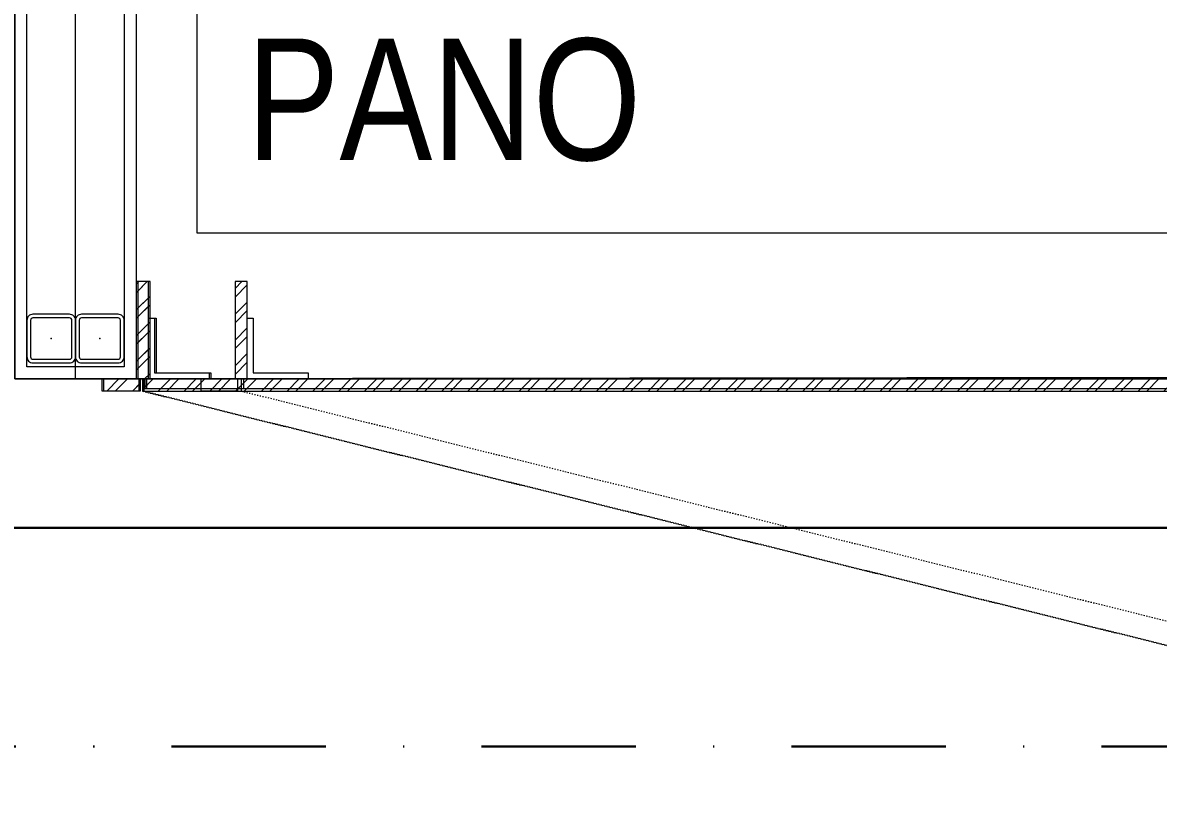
# Model space of a CAD drawing. Extents: x -1133 to 23780, y -1311 to 8245.
# Drawn here: x 14183.2 to 14276.6, y 2328.9 to 2392.3 of the extents above; entities that cross this region are included whole.
import ezdxf

# ---------------------------------------------------------------- set-up
doc = ezdxf.new("R2010")
doc.units = 0
doc.header["$MEASUREMENT"] = 0
doc.linetypes.add('DASHDOT', pattern=[25.4, 12.7, -6.35, 0, -6.35])
doc.linetypes.add('DOT2', pattern=[0.125, 0, -0.125])
doc.layers.get('0').update_dxf_attribs({"color": 9, "lineweight": 9})
for name, color, linetype, lineweight in [('06D', 9, 'Continuous', 9), ('09', 9, 'Continuous', 9), ('10', 9, 'Continuous', 9), ('11', 9, 'Continuous', 9), ('20', 9, 'DOT2', 9), ('21', 9, 'Continuous', 9), ('31', 9, 'Continuous', 9), ('35', 9, 'Continuous', 9), ('40B', 9, 'Continuous', 9), ('E-KABLO', 7, 'Continuous', 30)]:
    doc.layers.add(name, color=color, linetype=linetype, lineweight=lineweight)
doc.styles.add('MuuM_TEXT-STANDART', font='ARIALN.TTF')
pattern_1 = [(45, (-666.5039, -21785.9513), (-1.06066017, 1.06066017), []), (45, (-665.7968, -21785.9513), (-1.06066017, 1.06066017), [])]

# ---------------------------------------------------------------- blocks, each defined once
blk = doc.blocks.new('Prf-40x40')
for points in [[(1.5, -2), (-1.5, -2, -0.414214), (-2, -1.5), (-2, 1.5, -0.414214), (-1.5, 2), (1.5, 2, -0.414214), (2, 1.5), (2, -1.5, -0.414214)], [(1.5, -1.7), (-1.5, -1.7, -0.414214), (-1.7, -1.5), (-1.7, 1.5, -0.414214), (-1.5, 1.7), (1.5, 1.7, -0.414214), (1.7, 1.5), (1.7, -1.5, -0.414214)]]:
    blk.add_lwpolyline(points, format="xyb", close=True)
blk.add_point((0, 0))
blk = doc.blocks.new('p-uk-01')
at = {"layer": '09'}
h = blk.add_hatch(dxfattribs=at)
h.set_pattern_fill('ANSI32', color=256, scale=4, style=0)
h.set_pattern_definition(pattern_1)
h.paths.add_polyline_path([(0, 8), (0, 0), (1, 0), (1, 8)])
h = blk.add_hatch(dxfattribs=at)
h.set_pattern_fill('ANSI32', color=256, scale=4, style=0)
h.set_pattern_definition(pattern_1)
h.paths.add_polyline_path([(0.2, 0), (0.2, -1), (-2.8, -1), (-2.8, 0)])
h = blk.add_hatch(dxfattribs=at)
h.set_pattern_fill('ANSI32', color=256, scale=4, style=0)
h.set_pattern_definition(pattern_1)
h.paths.add_polyline_path([(0.5, 0), (0.5, -1), (138.5, -1), (138.5, 0)])
at = {"layer": '06D'}
blk.add_lwpolyline([(1, 5), (1.5, 5), (1.5, 0.5), (6, 0.5), (6, 0), (1, 0)], close=True, dxfattribs=at)
at = {"layer": '10'}
blk.add_lwpolyline([(0, 8), (0, 0), (1, 0), (1, 8)], close=True, dxfattribs=at)
for points in [[(0.2, 0), (0.2, -1), (-2.8, -1), (-2.8, 0), (0.2, 0)], [(0.5, 0), (0.5, -1), (138.5, -1), (138.5, 0), (0.5, 0)], [(0.5, 0), (0.7, 0), (0.7, -0.8), (138.3, -0.8), (138.3, 0), (138.5, 0)]]:
    blk.add_lwpolyline(points, dxfattribs=at)
at = {"layer": '20'}
blk.add_lwpolyline([(0.5, -1), (131.673, -33.578, 0.141441), (138.5, -1)], format="xyb", dxfattribs=at)
blk = doc.blocks.new('p-2. kat planı')
at = {"layer": '06D'}
blk.add_lwpolyline([(14187.5, 2367.82), (14187.5, 2445.5)], dxfattribs=at)
at = {"layer": '11'}
blk.add_lwpolyline([(14182.5, 2363), (14182.5, 2450), (14192.5, 2450), (14192.5, 2440), (14470.5, 2440), (14470.5, 2425), (14192.5, 2425), (14192.5, 2363), (14182.5, 2363)], dxfattribs=at)
blk.add_lwpolyline([(14183.5, 2364), (14183.5, 2449), (14191.5, 2449), (14191.5, 2439), (14470.5, 2439), (14470.5, 2426), (14191.5, 2426), (14191.5, 2364)], close=True, dxfattribs=at)
at = {"layer": '31'}
blk.add_lwpolyline([(14447.5, 2375), (14197.5, 2375), (14197.5, 2420), (14447.5, 2420), (14447.5, 2375)], dxfattribs=at)
at = {"layer": '40B'}
blk.add_lwpolyline([(13052.5, 1837.5), (13052.5, 1065.503), (13054.425, 1065.503, -0.152186), (16671.447, 2158.211), (16671.447, 2226.094), (16672.5, 2226.094), (16672.5, 2372.5), (15945, 2372.5), (15945, 2365), (14187.5, 2363), (14187.5, 2825), (13845, 2825), (13845, 1845), (13845, 1837.5)], format="xyb", close=True, dxfattribs=at)
blk.add_blockref('p-uk-01', (14192.5, 2363))
at = {"layer": '10', "xscale": -1, "rotation": 270}
for p in [(14185.5, 2366.32), (14189.5, 2366.32)]:
    blk.add_blockref('Prf-40x40', p, dxfattribs=at)
at = {"layer": '21', "style": 'MuuM_TEXT-STANDART'}
blk.add_text('PANO', height=10, dxfattribs=at).set_placement((14201.578, 2380.998))

msp = doc.modelspace()

# ---------------------------------------------------------------- linework, layer by layer
at = {"layer": '35'}
msp.add_lwpolyline([(16650.5, 2363), (16650.5, 2272.981, 0.147272), (13074.5, 1216.591), (13074.5, 1835), (13854.5, 1835), (13854.5, 2483.5), (13840.443, 2489.8), (13837.5, 2489.8), (13837.5, 2570.2), (13840.5, 2570.2), (13854.5, 2576.5), (13854.5, 2580), (13854.5, 2657), (13835.5, 2657), (13835.5, 2763), (13854.5, 2763), (13854.5, 2803), (14182.5, 2803), (14182.5, 2363)], format="xyb", close=True, dxfattribs=at)
at = {"layer": 'E-KABLO', "color": 5, "linetype": 'Continuous'}
msp.add_line((13904.973, 2350.76), (15200.389, 2350.76), dxfattribs=at)
at = {"layer": 'E-KABLO', "color": 6, "linetype": 'DASHDOT'}
msp.add_line((14845.602, 2332.754), (14020.684, 2332.754), dxfattribs=at)

# ---------------------------------------------------------------- block references
for name, p in [('p-2. kat planı', (0, 0)), ('p-uk-01', (14192.629, 2363)), ('p-uk-01', (14200.629, 2363))]:
    msp.add_blockref(name, p)

doc.saveas('drawing.dxf')
